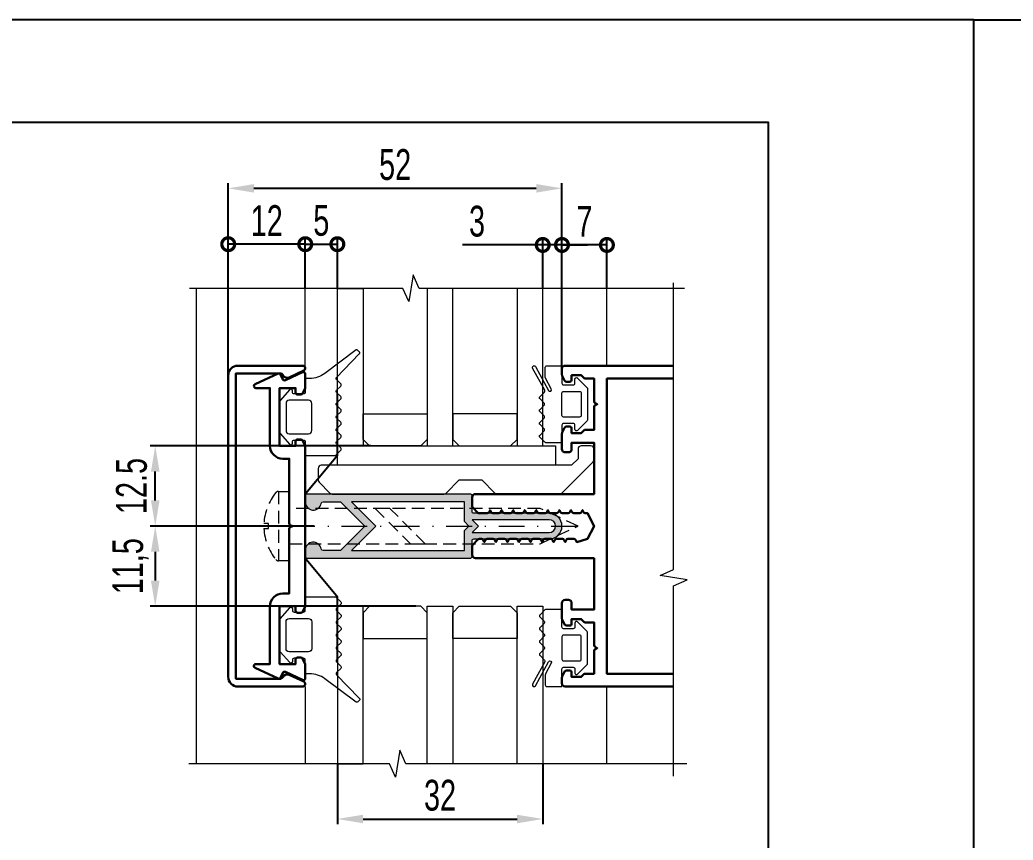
# Model space of a CAD drawing. Extents: x -37 to 8820, y -336 to 478.
# Drawn here: x 1167.1 to 1263.8, y 217.1 to 297 of the extents above; entities that cross this region are included whole.
import ezdxf

# ---------------------------------------------------------------- set-up
doc = ezdxf.new("R2010")
doc.units = 0
doc.header["$LTSCALE"] = 5
doc.linetypes.add('DASHDOT', pattern=[1, 0.5, -0.25, 0, -0.25])
doc.linetypes.add('HIDDEN', pattern=[0.375, 0.25, -0.125])
doc.layers.get('0').update_dxf_attribs({"linetype": 'CONTINUOUS', "lineweight": 30})
doc.layers.get('DEFPOINTS').update_dxf_attribs({"linetype": 'CONTINUOUS'})
for name, color, linetype, lineweight in [('1', 6, 'DASHDOT', 13), ('2', 3, 'HIDDEN', 13), ('Dimentions', 5, 'CONTINUOUS', 15), ('Glass', 5, 'CONTINUOUS', 20), ('Ал подклад', 7, 'CONTINUOUS', 20), ('Герлен', 7, 'CONTINUOUS', 60), ('Зигзаг', 1, 'CONTINUOUS', 15), ('Конструкции', 252, 'CONTINUOUS', 20), ('Подкладки', 1, 'CONTINUOUS', 20), ('Уплотнители', 1, 'CONTINUOUS', 20), ('Штриховка', 1, 'CONTINUOUS', 5)]:
    doc.layers.add(name, color=color, linetype=linetype, lineweight=lineweight)
doc.layers.add('Скрытые', color=14, linetype='CONTINUOUS', plot=False)
doc.styles.add('3', font='RUSS.SHX', dxfattribs={"width": 0.7, "height": 3})
doc.dimstyles.new('MX1_6', dxfattribs={"dimtxt": 3, "dimasz": 2.5, "dimexe": 0.5, "dimexo": 0, "dimgap": 0.8, "dimtad": 1, "dimlfac": 1.6, "dimdsep": 46, "dimtxsty": '3', "dimcen": 0, "dimclrd": 256, "dimclre": 256, "dimclrt": 256, "dimaunit": 1, "dimadec": 0, "dimazin": 0, "dimtfac": 1, "dimtmove": 0, "dimatfit": 1, "dimfxl": 1, "dimtvp": 1, "dimtolj": 1, "dimtzin": 0, "dimarcsym": 0})

# ---------------------------------------------------------------- blocks, each defined once
blk = doc.blocks.new('_DotSmall')
at = {"color": 0, "linetype": 'ByBlock', "const_width": 0.5}
blk.add_lwpolyline([(-0.0625, 0, 1), (0.0625, 0, 1)], format="xyb", close=True, dxfattribs=at)
blk = doc.blocks.new('*D671')
at = {"layer": 'DEFPOINTS', "color": 0, "linetype": 'Continuous', "transparency": 16777216}
for p in [(1187.378, 275.151), (1194.878, 270.849), (1187.378, 260.898)]:
    blk.add_point(p, dxfattribs=at)
at = {"layer": 'Dimentions', "linetype": 'Continuous', "lineweight": -2, "transparency": 16777216}
for p, q in [((1187.378, 260.898), (1187.378, 275.651)), ((1194.878, 275.151), (1187.378, 275.151)), ((1194.878, 270.849), (1194.878, 275.651))]:
    blk.add_line(p, q, dxfattribs=at)
at = {"layer": 'Dimentions', "linetype": 'Continuous', "lineweight": -2, "transparency": 16777216, "xscale": 2.5, "yscale": 2.5, "zscale": 2.5, "rotation": 180}
blk.add_blockref('_DotSmall', (1187.378, 275.151), dxfattribs=at)
at = {"layer": 'Dimentions', "linetype": 'Continuous', "lineweight": -2, "transparency": 16777216, "xscale": 2.5, "yscale": 2.5, "zscale": 2.5}
blk.add_blockref('_DotSmall', (1194.878, 275.151), dxfattribs=at)
at = {"layer": 'Dimentions', "linetype": 'Continuous', "transparency": 16777216, "insert": (1191.128, 277.451), "char_height": 3, "attachment_point": 5, "style": '3'}
blk.add_mtext('\\A1;12', dxfattribs=at)
blk = doc.blocks.new('*D672')
at = {"layer": 'DEFPOINTS', "color": 0, "linetype": 'Continuous', "transparency": 16777216}
for p in [(1219.878, 275.076), (1218.003, 270.849), (1219.878, 263.006)]:
    blk.add_point(p, dxfattribs=at)
at = {"layer": 'Dimentions', "linetype": 'Continuous', "lineweight": -2, "transparency": 16777216}
for p, q in [((1218.003, 275.076), (1210.203, 275.076)), ((1218.003, 270.849), (1218.003, 275.576)), ((1219.878, 275.076), (1218.003, 275.076)), ((1219.878, 263.006), (1219.878, 275.576)), ((1219.878, 275.076), (1222.378, 275.076))]:
    blk.add_line(p, q, dxfattribs=at)
at = {"layer": 'Dimentions', "linetype": 'Continuous', "lineweight": -2, "transparency": 16777216, "xscale": 2.5, "yscale": 2.5, "zscale": 2.5}
blk.add_blockref('_DotSmall', (1218.003, 275.076), dxfattribs=at)
at = {"layer": 'Dimentions', "linetype": 'Continuous', "lineweight": -2, "transparency": 16777216, "xscale": 2.5, "yscale": 2.5, "zscale": 2.5, "rotation": 180}
blk.add_blockref('_DotSmall', (1219.878, 275.076), dxfattribs=at)
at = {"layer": 'Dimentions', "linetype": 'Continuous', "transparency": 16777216, "insert": (1211.603, 277.376), "char_height": 3, "attachment_point": 5, "style": '3'}
blk.add_mtext('\\A1;3', dxfattribs=at)
blk = doc.blocks.new('*D673')
at = {"layer": 'DEFPOINTS', "color": 0, "linetype": 'Continuous', "transparency": 16777216}
for p in [(1187.378, 280.591), (1187.378, 271.474), (1219.878, 270.849)]:
    blk.add_point(p, dxfattribs=at)
at = {"layer": 'Dimentions', "linetype": 'Continuous', "lineweight": -2, "transparency": 16777216}
for p, q in [((1187.378, 271.474), (1187.378, 281.091)), ((1217.378, 280.591), (1189.878, 280.591)), ((1219.878, 270.849), (1219.878, 281.091))]:
    blk.add_line(p, q, dxfattribs=at)
at = {"layer": 'Dimentions', "linetype": 'Continuous', "transparency": 16777216}
for points in [[(1189.878, 281.007), (1189.878, 280.174), (1187.378, 280.591)], [(1217.378, 281.007), (1217.378, 280.174), (1219.878, 280.591)]]:
    blk.add_solid(points, dxfattribs=at)
at = {"layer": 'Dimentions', "linetype": 'Continuous', "transparency": 16777216, "insert": (1203.628, 282.891), "char_height": 3, "attachment_point": 5, "style": '3'}
blk.add_mtext('\\A1;52', dxfattribs=at)
blk = doc.blocks.new('*D674')
at = {"layer": 'DEFPOINTS', "color": 0, "linetype": 'Continuous', "transparency": 16777216}
for p in [(1198.003, 224.539), (1218.003, 224.539), (1218.003, 219.165)]:
    blk.add_point(p, dxfattribs=at)
at = {"layer": 'Dimentions', "linetype": 'Continuous', "lineweight": -2, "transparency": 16777216}
for p, q in [((1198.003, 224.539), (1198.003, 218.665)), ((1218.003, 224.539), (1218.003, 218.665)), ((1200.503, 219.165), (1215.503, 219.165))]:
    blk.add_line(p, q, dxfattribs=at)
at = {"layer": 'Dimentions', "linetype": 'Continuous', "transparency": 16777216}
for points in [[(1200.503, 219.582), (1200.503, 218.748), (1198.003, 219.165)], [(1215.503, 219.582), (1215.503, 218.748), (1218.003, 219.165)]]:
    blk.add_solid(points, dxfattribs=at)
at = {"layer": 'Dimentions', "linetype": 'Continuous', "transparency": 16777216, "insert": (1208.003, 221.465), "char_height": 3, "attachment_point": 5, "style": '3'}
blk.add_mtext('\\A1;32', dxfattribs=at)
blk = doc.blocks.new('*D675')
at = {"layer": 'DEFPOINTS', "color": 0, "linetype": 'Continuous', "transparency": 16777216}
for p in [(1198.003, 275.151), (1194.878, 270.849), (1198.003, 270.849)]:
    blk.add_point(p, dxfattribs=at)
at = {"layer": 'Dimentions', "linetype": 'Continuous', "lineweight": -2, "transparency": 16777216}
for p, q in [((1194.878, 270.849), (1194.878, 275.651)), ((1194.878, 275.151), (1198.003, 275.151)), ((1198.003, 270.849), (1198.003, 275.651))]:
    blk.add_line(p, q, dxfattribs=at)
at = {"layer": 'Dimentions', "linetype": 'Continuous', "lineweight": -2, "transparency": 16777216, "xscale": 2.5, "yscale": 2.5, "zscale": 2.5, "rotation": 180}
blk.add_blockref('_DotSmall', (1194.878, 275.151), dxfattribs=at)
at = {"layer": 'Dimentions', "linetype": 'Continuous', "lineweight": -2, "transparency": 16777216, "xscale": 2.5, "yscale": 2.5, "zscale": 2.5}
blk.add_blockref('_DotSmall', (1198.003, 275.151), dxfattribs=at)
at = {"layer": 'Dimentions', "linetype": 'Continuous', "transparency": 16777216, "insert": (1196.441, 277.451), "char_height": 3, "attachment_point": 5, "style": '3'}
blk.add_mtext('\\A1;5', dxfattribs=at)
blk = doc.blocks.new('*D676')
at = {"layer": 'DEFPOINTS', "color": 0, "linetype": 'Continuous', "transparency": 16777216}
for p in [(1219.878, 275.076), (1219.878, 270.849), (1224.253, 270.849)]:
    blk.add_point(p, dxfattribs=at)
at = {"layer": 'Dimentions', "linetype": 'Continuous', "lineweight": -2, "transparency": 16777216}
for p, q in [((1219.878, 270.849), (1219.878, 275.576)), ((1224.253, 275.076), (1219.878, 275.076)), ((1224.253, 270.849), (1224.253, 275.576))]:
    blk.add_line(p, q, dxfattribs=at)
at = {"layer": 'Dimentions', "linetype": 'Continuous', "lineweight": -2, "transparency": 16777216, "xscale": 2.5, "yscale": 2.5, "zscale": 2.5, "rotation": 180}
blk.add_blockref('_DotSmall', (1219.878, 275.076), dxfattribs=at)
at = {"layer": 'Dimentions', "linetype": 'Continuous', "lineweight": -2, "transparency": 16777216, "xscale": 2.5, "yscale": 2.5, "zscale": 2.5}
blk.add_blockref('_DotSmall', (1224.253, 275.076), dxfattribs=at)
at = {"layer": 'Dimentions', "linetype": 'Continuous', "transparency": 16777216, "insert": (1222.066, 277.376), "char_height": 3, "attachment_point": 5, "style": '3'}
blk.add_mtext('\\A1;7', dxfattribs=at)
blk = doc.blocks.new('*D658')
at = {"layer": 'DEFPOINTS', "color": 0, "linetype": 'Continuous', "transparency": 16777216}
for p in [(1180.269, 255.506), (1201.259, 255.506), (1195.737, 247.694)]:
    blk.add_point(p, dxfattribs=at)
at = {"layer": 'Dimentions', "linetype": 'Continuous', "lineweight": -2, "transparency": 16777216}
for p, q in [((1201.259, 255.506), (1179.769, 255.506)), ((1180.269, 250.194), (1180.269, 253.006)), ((1195.737, 247.694), (1179.769, 247.694))]:
    blk.add_line(p, q, dxfattribs=at)
at = {"layer": 'Dimentions', "linetype": 'Continuous', "transparency": 16777216}
for points in [[(1179.852, 253.006), (1180.686, 253.006), (1180.269, 255.506)], [(1179.852, 250.194), (1180.686, 250.194), (1180.269, 247.694)]]:
    blk.add_solid(points, dxfattribs=at)
at = {"layer": 'Dimentions', "linetype": 'Continuous', "transparency": 16777216, "insert": (1177.969, 251.6), "char_height": 3, "attachment_point": 5, "rotation": 90, "style": '3'}
blk.add_mtext('\\A1;12.5', dxfattribs=at)
blk = doc.blocks.new('*D659')
at = {"layer": 'DEFPOINTS', "color": 0, "linetype": 'Continuous', "transparency": 16777216}
for p in [(1195.737, 247.694), (1180.269, 239.881), (1205.634, 239.881)]:
    blk.add_point(p, dxfattribs=at)
at = {"layer": 'Dimentions', "linetype": 'Continuous', "lineweight": -2, "transparency": 16777216}
for p, q in [((1195.737, 247.694), (1179.769, 247.694)), ((1180.269, 245.194), (1180.269, 242.381)), ((1205.634, 239.881), (1179.769, 239.881))]:
    blk.add_line(p, q, dxfattribs=at)
at = {"layer": 'Dimentions', "linetype": 'Continuous', "transparency": 16777216}
for points in [[(1179.852, 245.194), (1180.686, 245.194), (1180.269, 247.694)], [(1179.852, 242.381), (1180.686, 242.381), (1180.269, 239.881)]]:
    blk.add_solid(points, dxfattribs=at)
at = {"layer": 'Dimentions', "linetype": 'Continuous', "transparency": 16777216, "insert": (1177.862, 243.788), "char_height": 3, "attachment_point": 5, "rotation": 90, "style": '3'}
blk.add_mtext('\\A1;11,5', dxfattribs=at)

msp = doc.modelspace()

# ---------------------------------------------------------------- hatches: boundary and pattern name
at = {"layer": 'Штриховка'}
h = msp.add_hatch(color=256, dxfattribs=at)
h.paths.add_polyline_path([(1196.6154, 250.0688), (1198.3156, 250.0688), (1199.1906, 249.1938), (1200.2512, 249.1938), (1199.3762, 250.0688), (1210.3781, 250.0688), (1210.3781, 249.1938), (1211.1281, 249.1938), (1211.1281, 250.6313, 0.4142136), (1210.9406, 250.8188), (1195.0656, 250.8188, 0.4142136), (1194.8781, 250.6313), (1194.8781, 250.0376, 0.9221128), (1196.4303, 249.9116, -0.3675232)])
h.paths.add_polyline_path([(1211.1281, 246.1938), (1210.3781, 246.1938), (1210.3781, 245.3188), (1199.3762, 245.3188), (1200.2512, 246.1938), (1199.1906, 246.1938), (1198.3156, 245.3188), (1196.6154, 245.3188, -0.3675232), (1196.4303, 245.4761, 0.9221128), (1194.8781, 245.3501), (1194.8781, 244.7563, 0.4142136), (1195.0656, 244.5688), (1210.9406, 244.5688, 0.4142136), (1211.1281, 244.7563)])
h.paths.add_polyline_path([(1201.7512, 247.6938), (1200.6906, 247.6938), (1199.1906, 246.1938), (1200.2512, 246.1938)])
h.paths.add_polyline_path([(1200.2512, 249.1938), (1199.1906, 249.1938), (1200.6906, 247.6938), (1201.7512, 247.6938)])
h.paths.add_polyline_path([(1219.4811, 248.6076), (1218.7797, 248.9346, 0.0304189), (1218.6281, 248.9438), (1215.6281, 248.9438), (1215.4002, 248.9438, -0.0283601), (1215.379, 248.945, 0.0024178), (1215.3781, 248.9438), (1211.2843, 248.9438, -0.4142136), (1211.1281, 249.1001), (1211.1281, 249.1938), (1210.3781, 249.1938), (1210.3781, 248.1332), (1210.8174, 247.6938), (1211.7531, 247.6938), (1211.1281, 248.3188), (1218.6281, 248.3188, -0.4142136), (1219.2531, 247.6938), (1219.8781, 247.6938, 0.2078608)])
h.paths.add_polyline_path([(1219.8781, 247.6938), (1219.2531, 247.6938, -0.4142136), (1218.6281, 247.0688), (1211.1281, 247.0688), (1211.7531, 247.6938), (1210.8174, 247.6938), (1210.3781, 247.2545), (1210.3781, 246.1938), (1211.1281, 246.1938), (1211.1281, 246.2876, -0.4142136), (1211.2843, 246.4438), (1215.3781, 246.4438), (1215.4184, 246.4438, -0.1989758), (1215.5511, 246.3889, 0.1550132), (1215.6281, 246.4438), (1218.6281, 246.4438, 0.0304189), (1218.7797, 246.4531), (1219.4811, 246.7801, 0.2078608)])

# ---------------------------------------------------------------- linework, layer by layer
for points in [[(1187.3781, 233.0063), (1187.3781, 262.3813, -0.4142136), (1188.3156, 263.3188), (1194.6281, 263.3188, -0.8025849), (1194.7337, 262.8422), (1193.2971, 262.1723, -0.4015594), (1192.724, 262.3669, 0.2797393), (1192.3914, 262.5688), (1188.1281, 262.5688), (1188.1281, 232.8188), (1192.3914, 232.8188, 0.2797393), (1192.724, 233.0207, -0.4015594), (1193.2971, 233.2153), (1194.7337, 232.5454, -0.8025849), (1194.6281, 232.0688), (1188.3156, 232.0688, -0.4142136)], [(1194.8781, 255.4621, 0.1164338), (1194.8583, 255.5459), (1194.6174, 256.0277, 0.284079), (1194.4497, 256.1313), (1194.1281, 256.1313, 0.4142136), (1193.9406, 255.9438), (1193.9406, 255.5063), (1192.3781, 255.5063), (1192.3781, 261.1313), (1193.9406, 261.1313), (1193.9406, 260.6938, 0.4142136), (1194.1281, 260.5063), (1194.4497, 260.5063, 0.284079), (1194.6174, 260.61), (1194.8583, 261.0917, 0.1164338), (1194.8781, 261.1756), (1194.8781, 262.5063, 0.5486188), (1194.6113, 262.6763), (1192.9425, 261.8981, -0.4142136), (1192.6933, 261.9888), (1192.4733, 262.4606, 0.4142136), (1192.2241, 262.5513), (1189.9863, 261.5077, 0.2914734), (1189.8781, 261.3378), (1189.8781, 261.3188, 0.4142136), (1190.0656, 261.1313), (1191.4406, 261.1313), (1191.4406, 255.5063, 0.4142136), (1192.6906, 254.2563), (1193.3156, 254.2563), (1193.3156, 247.9659, 0.284079), (1193.4192, 247.7982), (1193.6281, 247.6938), (1193.4192, 247.5894, 0.284079), (1193.3156, 247.4217), (1193.3156, 241.1313), (1192.6906, 241.1313, 0.4142136), (1191.4406, 239.8813), (1191.4406, 234.2563), (1190.0656, 234.2563, 0.4142136), (1189.8781, 234.0688), (1189.8781, 234.0498, 0.2914734), (1189.9863, 233.8799), (1192.2241, 232.8364, 0.4142136), (1192.4733, 232.9271), (1192.6933, 233.3989, -0.4142136), (1192.9425, 233.4896), (1194.6113, 232.7114, 0.5486188), (1194.8781, 232.8813), (1194.8781, 234.2121, 0.1164338), (1194.8583, 234.2959), (1194.6174, 234.7777, 0.284079), (1194.4497, 234.8813), (1194.1281, 234.8813, 0.4142136), (1193.9406, 234.6938), (1193.9406, 234.2563), (1192.3781, 234.2563), (1192.3781, 239.8813), (1193.9406, 239.8813), (1193.9406, 239.4438, 0.4142136), (1194.1281, 239.2563), (1194.4497, 239.2563, 0.284079), (1194.6174, 239.36), (1194.8583, 239.8417, 0.1164338), (1194.8781, 239.9256)]]:
    msp.add_lwpolyline(points, format="xyb", close=True)
msp.add_lwpolyline([(1230.7432, 232.0688), (1220.1906, 232.0688, -0.4142136), (1219.8781, 232.3813), (1219.8781, 232.9621, -0.1164338), (1219.8979, 233.0459), (1220.1387, 233.5277, -0.284079), (1220.3065, 233.6313), (1220.6281, 233.6313, -0.4142136), (1220.8156, 233.4438), (1220.8156, 233.0063), (1221.7531, 233.0063), (1222.0107, 233.2639, -0.1989124), (1222.1432, 233.3188), (1223.0031, 233.3188), (1223.0031, 235.5467, -0.284079), (1223.1067, 235.7144), (1223.3156, 235.8188), (1223.1067, 235.9232, -0.284079), (1223.0031, 236.0909), (1223.0031, 238.3188), (1222.1432, 238.3188, -0.1989124), (1222.0107, 238.3737), (1221.7531, 238.6313), (1220.8156, 238.6313), (1220.8156, 238.1938, -0.4142136), (1220.6281, 238.0063), (1220.3065, 238.0063, -0.284079), (1220.1387, 238.11), (1219.8979, 238.5917, -0.1164338), (1219.8781, 238.6756), (1219.8781, 240.1938, -0.4142136), (1220.1906, 240.5063), (1220.5031, 240.5063, -0.4142136), (1220.8156, 240.1938), (1220.8156, 239.5688), (1223.0031, 239.5688), (1223.0031, 244.5688), (1211.4406, 244.5688, -0.4142136), (1211.1281, 244.8813), (1211.1281, 245.7412, -0.1989124), (1211.183, 245.8737), (1211.6982, 246.3889, -0.1989124), (1211.8307, 246.4438), (1212.0434, 246.4438, -0.284079), (1212.2111, 246.3402), (1212.3156, 246.1313), (1212.42, 246.3402, -0.284079), (1212.5877, 246.4438), (1213.1684, 246.4438, -0.284079), (1213.3361, 246.3402), (1213.4406, 246.1313), (1213.545, 246.3402, -0.284079), (1213.7127, 246.4438), (1214.2934, 246.4438, -0.284079), (1214.4611, 246.3402), (1214.5656, 246.1313), (1214.67, 246.3402, -0.284079), (1214.8377, 246.4438), (1215.4184, 246.4438, -0.284079), (1215.5861, 246.3402), (1215.6906, 246.1313), (1215.795, 246.3402, -0.284079), (1215.9627, 246.4438), (1216.5434, 246.4438, -0.284079), (1216.7111, 246.3402), (1216.8156, 246.1313), (1216.92, 246.3402, -0.284079), (1217.0877, 246.4438), (1217.6684, 246.4438, -0.284079), (1217.8361, 246.3402), (1217.9406, 246.1313), (1218.045, 246.3402, -0.284079), (1218.2127, 246.4438), (1218.7934, 246.4438, -0.284079), (1218.9611, 246.3402), (1219.0656, 246.1313), (1219.17, 246.3402, -0.284079), (1219.3377, 246.4438), (1219.9184, 246.4438, -0.284079), (1220.0861, 246.3402), (1220.1906, 246.1313), (1220.295, 246.3402, -0.284079), (1220.4627, 246.4438), (1221.0434, 246.4438, -0.284079), (1221.2111, 246.3402), (1221.3156, 246.1313), (1222.3781, 246.4438), (1223.0031, 247.6938), (1222.3781, 248.9438), (1222.1502, 248.9438, -0.284079), (1221.9825, 249.0475), (1221.8781, 249.2563), (1221.7736, 249.0475, -0.284079), (1221.6059, 248.9438), (1221.0252, 248.9438, -0.284079), (1220.8575, 249.0475), (1220.7531, 249.2563), (1220.6486, 249.0475, -0.284079), (1220.4809, 248.9438), (1219.9002, 248.9438, -0.284079), (1219.7325, 249.0475), (1219.6281, 249.2563), (1219.5236, 249.0475, -0.284079), (1219.3559, 248.9438), (1218.7752, 248.9438, -0.284079), (1218.6075, 249.0475), (1218.5031, 249.2563), (1218.3986, 249.0475, -0.284079), (1218.2309, 248.9438), (1217.6502, 248.9438, -0.284079), (1217.4825, 249.0475), (1217.3781, 249.2563), (1217.2736, 249.0475, -0.284079), (1217.1059, 248.9438), (1216.5252, 248.9438, -0.284079), (1216.3575, 249.0475), (1216.2531, 249.2563), (1216.1486, 249.0475, -0.284079), (1215.9809, 248.9438), (1215.4002, 248.9438, -0.284079), (1215.2325, 249.0475), (1215.1281, 249.2563), (1215.0236, 249.0475, -0.284079), (1214.8559, 248.9438), (1214.2752, 248.9438, -0.284079), (1214.1075, 249.0475), (1214.0031, 249.2563), (1213.8986, 249.0475, -0.284079), (1213.7309, 248.9438), (1213.1502, 248.9438, -0.284079), (1212.9825, 249.0475), (1212.8781, 249.2563), (1212.7736, 249.0475, -0.284079), (1212.6059, 248.9438), (1211.8307, 248.9438, -0.1989124), (1211.6982, 248.9987), (1211.183, 249.5139, -0.1989124), (1211.1281, 249.6465), (1211.1281, 250.5063, -0.4142136), (1211.4406, 250.8188), (1223.0031, 250.8188), (1223.0031, 255.8188), (1220.8156, 255.8188), (1220.8156, 255.1938, -0.4142136), (1220.5031, 254.8813), (1220.1906, 254.8813, -0.4142136), (1219.8781, 255.1938), (1219.8781, 256.7121, -0.1164338), (1219.8979, 256.7959), (1220.1387, 257.2777, -0.284079), (1220.3065, 257.3813), (1220.6281, 257.3813, -0.4142136), (1220.8156, 257.1938), (1220.8156, 256.7563), (1221.7531, 256.7563), (1222.0107, 257.0139, -0.1989124), (1222.1432, 257.0688), (1223.0031, 257.0688), (1223.0031, 259.2967, -0.284079), (1223.1067, 259.4644), (1223.3156, 259.5688), (1223.1067, 259.6732, -0.284079), (1223.0031, 259.8409), (1223.0031, 262.0688), (1222.1432, 262.0688, -0.1989124), (1222.0107, 262.1237), (1221.7531, 262.3813), (1220.8156, 262.3813), (1220.8156, 261.9438, -0.4142136), (1220.6281, 261.7563), (1220.3065, 261.7563, -0.284079), (1220.1387, 261.86), (1219.8979, 262.3417, -0.1164338), (1219.8781, 262.4256), (1219.8781, 263.0063, -0.4142136), (1220.1906, 263.3188), (1230.7432, 263.3188)], format="xyb")
msp.add_lwpolyline([(1230.7432, 233.3188), (1224.2531, 233.3188), (1224.2531, 262.0688), (1230.7432, 262.0688)])
at = {"layer": '1'}
msp.add_line((1193.3156, 247.6938), (1221.4406, 247.6938), dxfattribs=at)
at = {"layer": '2'}
msp.add_line((1192.2595, 251.0688), (1192.2595, 244.3188), dxfattribs=at)
msp.add_lwpolyline([(1190.8527, 247.9394, -0.1618489), (1192.0185, 250.9552, -0.2238875), (1192.2595, 251.0688), (1193.3156, 251.0688), (1193.3156, 244.3188), (1192.2595, 244.3188, -0.2238875), (1192.0185, 244.4325, -0.1618489), (1190.8527, 247.4482), (1191.2904, 247.4482), (1191.2904, 247.9394)], format="xyb", close=True, dxfattribs=at)
for points in [[(1193.3156, 245.9751), (1217.7547, 245.9751), (1221.4406, 247.6938), (1217.7547, 249.4126), (1193.3156, 249.4126)], [(1201.694, 249.4126), (1205.1315, 245.9751), (1206.5638, 245.9751), (1203.1263, 249.4126)]]:
    msp.add_lwpolyline(points, close=True, dxfattribs=at)
at = {"layer": 'Glass'}
for points in [[(1200.5031, 270.8491), (1200.5031, 255.5063), (1198.0031, 255.5063), (1198.0031, 270.8491)], [(1206.7531, 270.8491), (1206.7531, 255.5063), (1209.2531, 255.5063), (1209.2531, 270.8491)], [(1215.5031, 270.8491), (1215.5031, 255.5063), (1218.0031, 255.5063), (1218.0031, 270.8491)], [(1206.1281, 255.5063), (1201.1281, 255.5063), (1200.5031, 256.1313), (1200.5031, 258.6313), (1206.7531, 258.6313), (1206.7531, 256.1313)], [(1209.8781, 255.5063), (1214.8781, 255.5063), (1215.5031, 256.1313), (1215.5031, 258.6313), (1209.2531, 258.6313), (1209.2531, 256.1313)], [(1200.5031, 224.5386), (1200.5031, 239.8813), (1198.0031, 239.8813), (1198.0031, 224.5386)], [(1206.1281, 239.8813), (1201.1281, 239.8813), (1200.5031, 239.2563), (1200.5031, 236.7563), (1206.7531, 236.7563), (1206.7531, 239.2563)], [(1206.7531, 224.5386), (1206.7531, 239.8813), (1209.2531, 239.8813), (1209.2531, 224.5386)], [(1209.8781, 239.8813), (1214.8781, 239.8813), (1215.5031, 239.2563), (1215.5031, 236.7563), (1209.2531, 236.7563), (1209.2531, 239.2563)], [(1215.5031, 224.5386), (1215.5031, 239.8813), (1218.0031, 239.8813), (1218.0031, 224.5386)]]:
    msp.add_lwpolyline(points, close=True, dxfattribs=at)
at = {"layer": 'Ал подклад'}
msp.add_lwpolyline([(1213.5755, 250.8188), (1219.6414, 250.8188, 0.1989124), (1219.8624, 250.9103), (1222.9115, 253.9595, 0.1989124), (1223.0031, 254.1805), (1223.0031, 255.1938, 0.4142136), (1222.6906, 255.5063), (1221.7531, 255.5063, 0.4142136), (1221.4406, 255.1938), (1221.4406, 254.2563), (1220.8156, 253.6313), (1196.4406, 253.6313, 0.4142136), (1196.1281, 253.3188), (1196.1281, 252.1983, 0.1989124), (1196.2196, 251.9773), (1197.2865, 250.9103, 0.1989124), (1197.5075, 250.8188), (1208.3692, 250.8188, 0.1989124), (1208.5902, 250.9103), (1209.8781, 252.1983), (1212.0666, 252.1983), (1213.3545, 250.9103, 0.1989124)], format="xyb", close=True, dxfattribs=at)
at = {"layer": 'Герлен', "ltscale": 2, "const_width": 0.1875}
msp.add_lwpolyline([(1198.0031, 260.6313), (1198.0031, 254.5688), (1194.8781, 250.8188), (1194.8781, 244.5688), (1198.0031, 240.8188), (1198.0031, 234.7563)], dxfattribs=at)
at = {"layer": 'Зигзаг'}
for points in [[(1231.8037, 270.8491), (1205.9659, 270.8491), (1205.3851, 272.1669), (1204.9495, 269.5542), (1204.367, 270.8491), (1183.6114, 270.8491)], [(1230.7432, 223.3421), (1230.7432, 241.867), (1232.0611, 242.4479), (1229.4484, 242.8835), (1230.7432, 243.466), (1230.7432, 271.3926)], [(1232.0239, 224.5386), (1204.6806, 224.5386), (1204.0997, 225.8565), (1203.6641, 223.2438), (1203.0816, 224.5386), (1183.5526, 224.5386)]]:
    msp.add_lwpolyline(points, dxfattribs=at)
at = {"layer": 'Конструкции'}
for p, q in [((1194.8781, 263.3188), (1194.8781, 270.8491)), ((1224.2531, 263.3188), (1224.2531, 270.8491)), ((1194.8781, 232.0688), (1194.8781, 224.5386)), ((1224.2531, 224.5386), (1224.2531, 232.0688))]:
    msp.add_line(p, q, dxfattribs=at)
msp.add_lwpolyline([(1184.2531, 270.8491), (1184.2531, 224.5386)], dxfattribs=at)
at = {"layer": 'Подкладки'}
msp.add_lwpolyline([(1198.0031, 253.6313), (1198.0031, 255.5063), (1219.2531, 255.5063), (1219.2531, 253.6313)], close=True, dxfattribs=at)
at = {"layer": 'Скрытые', "linetype": 'Continuous'}
for points in [[(1260, 297), (1050, 297), (1050, 0), (1260, 0)], [(1260, 297), (1470, 297), (1470, 0), (1260, 0)], [(1240, 10), (1240, 287), (1075, 287), (1075, 10)]]:
    msp.add_lwpolyline(points, close=True, dxfattribs=at)
at = {"layer": 'Уплотнители'}
for points in [[(1193.6281, 255.9126, -0.4142136), (1193.7843, 256.0688), (1194.7218, 256.0688, -0.4142136), (1194.8781, 255.9126), (1194.8781, 254.5688), (1197.766, 254.5688, 0.1989124), (1197.8544, 254.6054), (1198.3323, 255.0833, 0.4142136), (1198.3323, 255.3043), (1197.9283, 255.7083, -0.4142136), (1197.9283, 255.9293), (1198.3323, 256.3333, 0.4142136), (1198.3323, 256.5543), (1197.9283, 256.9583, -0.4142136), (1197.9283, 257.1793), (1198.3323, 257.5833, 0.4142136), (1198.3323, 257.8043), (1197.9283, 258.2083, -0.4142136), (1197.9283, 258.4293), (1198.3323, 258.8333, 0.4142136), (1198.3323, 259.0543), (1197.9283, 259.4583, -0.4142136), (1197.9283, 259.6793), (1198.3323, 260.0833, 0.4142136), (1198.3323, 260.3043), (1197.9283, 260.7083, -0.4142136), (1197.9283, 260.9293), (1198.3323, 261.3333, 0.4142136), (1198.3323, 261.5543), (1197.9283, 261.9583, -0.4142136), (1197.9283, 262.1793), (1200.1426, 264.4583, 0.4142136), (1200.1426, 264.6793), (1200.0113, 264.8106, 0.2925382), (1199.8468, 264.8468), (1196.7936, 262.566, -0.1617878), (1195.2974, 262.0688), (1194.8781, 262.0688), (1194.8781, 260.7251, -0.4142136), (1194.7218, 260.5688), (1193.7843, 260.5688, -0.4142136), (1193.6281, 260.7251), (1193.6281, 260.8813, 0.6685867), (1193.3612, 260.9917), (1192.4237, 259.9271, 0.1986192), (1192.3781, 259.8167), (1192.3781, 256.8209, 0.1986192), (1192.4237, 256.7106), (1193.3612, 255.646, 0.6685867), (1193.6281, 255.7563)], [(1218.8389, 261.0496), (1218.272, 262.0946, -0.1249127), (1218.2531, 262.1691), (1218.2531, 263.1626, -0.4142136), (1218.4093, 263.3188), (1219.8781, 263.3188), (1219.8781, 261.6001, 0.4142136), (1220.0343, 261.4438), (1220.9718, 261.4438, 0.4142136), (1221.1281, 261.6001), (1221.1281, 262.0063, -0.6685867), (1221.3949, 262.1167), (1222.3324, 261.1771, -0.1986192), (1222.3781, 261.0667), (1222.3781, 258.0709, -0.1986192), (1222.3324, 257.9606), (1221.3949, 257.021, -0.6685867), (1221.1281, 257.1313), (1221.1281, 257.5376, 0.4142136), (1220.9718, 257.6938), (1220.0343, 257.6938, 0.4142136), (1219.8781, 257.5376), (1219.8781, 255.8188), (1218.3178, 255.8188, -0.1989124), (1218.2073, 255.8646), (1217.7386, 256.3333, -0.4142136), (1217.7386, 256.5543), (1218.1426, 256.9583, 0.4142136), (1218.1426, 257.1793), (1217.7386, 257.5833, -0.4142136), (1217.7386, 257.8043), (1218.1426, 258.2083, 0.4142136), (1218.1426, 258.4293), (1217.7386, 258.8333, -0.4142136), (1217.7386, 259.0543), (1218.1426, 259.4583, 0.4142136), (1218.1426, 259.6793), (1217.7386, 260.0833, -0.4142136), (1217.7386, 260.3043), (1218.1706, 260.7363, 0.3320761), (1218.1975, 260.9213), (1217.022, 263.0881, -1), (1217.2967, 263.2371), (1218.5643, 260.9006, 1)], [(1221.7531, 260.6626), (1221.7531, 258.4751, -0.4142136), (1221.5968, 258.3188), (1220.0343, 258.3188, -0.4142136), (1219.8781, 258.4751), (1219.8781, 260.6626, -0.4142136), (1220.0343, 260.8188), (1221.5968, 260.8188, -0.4142136)], [(1193.0031, 259.6313), (1193.0031, 257.0063, 0.4142136), (1193.3156, 256.6938), (1195.1906, 256.6938, 0.4142136), (1195.5031, 257.0063), (1195.5031, 259.6313, 0.4142136), (1195.1906, 259.9438), (1193.3156, 259.9438, 0.4142136)], [(1211.1281, 244.7563), (1211.1281, 246.2876, -0.4142136), (1211.2843, 246.4438), (1215.3781, 246.4438, 0.5), (1215.6281, 246.4438), (1218.6281, 246.4438, 1), (1218.6281, 248.9438), (1215.6281, 248.9438, 0.5), (1215.3781, 248.9438), (1211.2843, 248.9438, -0.4142136), (1211.1281, 249.1001), (1211.1281, 250.6313, 0.4142136), (1210.9406, 250.8188), (1195.0656, 250.8188, 0.4142136), (1194.8781, 250.6313), (1194.8781, 250.0376, 0.9221128), (1196.4303, 249.9116, -0.3675232), (1196.6154, 250.0688), (1198.3156, 250.0688), (1200.6906, 247.6938), (1198.3156, 245.3188), (1196.6154, 245.3188, -0.3675232), (1196.4303, 245.4761, 0.9221128), (1194.8781, 245.3501), (1194.8781, 244.7563, 0.4142136), (1195.0656, 244.5688), (1210.9406, 244.5688, 0.4142136)], [(1211.7531, 247.6938), (1211.1281, 247.0688), (1218.6281, 247.0688, 1), (1218.6281, 248.3188), (1211.1281, 248.3188), (1211.7531, 247.6938)], [(1193.6281, 239.4751, 0.4142136), (1193.7843, 239.3188), (1194.7218, 239.3188, 0.4142136), (1194.8781, 239.4751), (1194.8781, 240.8188), (1197.766, 240.8188, -0.1989124), (1197.8544, 240.7822), (1198.3323, 240.3043, -0.4142136), (1198.3323, 240.0833), (1197.9283, 239.6793, 0.4142136), (1197.9283, 239.4583), (1198.3323, 239.0543, -0.4142136), (1198.3323, 238.8333), (1197.9283, 238.4293, 0.4142136), (1197.9283, 238.2083), (1198.3323, 237.8043, -0.4142136), (1198.3323, 237.5833), (1197.9283, 237.1793, 0.4142136), (1197.9283, 236.9583), (1198.3323, 236.5543, -0.4142136), (1198.3323, 236.3333), (1197.9283, 235.9293, 0.4142136), (1197.9283, 235.7083), (1198.3323, 235.3043, -0.4142136), (1198.3323, 235.0833), (1197.9283, 234.6793, 0.4142136), (1197.9283, 234.4583), (1198.3323, 234.0543, -0.4142136), (1198.3323, 233.8333), (1197.9283, 233.4293, 0.4142136), (1197.9283, 233.2083), (1200.1426, 230.9293, -0.4142136), (1200.1426, 230.7083), (1200.0113, 230.577, -0.2925382), (1199.8468, 230.5409), (1196.7936, 232.8217, 0.1617878), (1195.2974, 233.3188), (1194.8781, 233.3188), (1194.8781, 234.6626, 0.4142136), (1194.7218, 234.8188), (1193.7843, 234.8188, 0.4142136), (1193.6281, 234.6626), (1193.6281, 234.5063, -0.6685867), (1193.3612, 234.396), (1192.4237, 235.4606, -0.1986192), (1192.3781, 235.5709), (1192.3781, 238.5667, -0.1986192), (1192.4237, 238.6771), (1193.3612, 239.7417, -0.6685867), (1193.6281, 239.6313)], [(1218.8389, 234.3381), (1218.272, 233.293, 0.1249127), (1218.2531, 233.2185), (1218.2531, 232.2251, 0.4142136), (1218.4093, 232.0688), (1219.8781, 232.0688), (1219.8781, 233.7876, -0.4142136), (1220.0343, 233.9438), (1220.9718, 233.9438, -0.4142136), (1221.1281, 233.7876), (1221.1281, 233.3813, 0.6685867), (1221.3949, 233.271), (1222.3324, 234.2106, 0.1986192), (1222.3781, 234.3209), (1222.3781, 237.3167, 0.1986192), (1222.3324, 237.4271), (1221.3949, 238.3667, 0.6685867), (1221.1281, 238.2563), (1221.1281, 237.8501, -0.4142136), (1220.9718, 237.6938), (1220.0343, 237.6938, -0.4142136), (1219.8781, 237.8501), (1219.8781, 239.5688), (1218.3178, 239.5688, 0.1989124), (1218.2073, 239.5231), (1217.7386, 239.0543, 0.4142136), (1217.7386, 238.8333), (1218.1426, 238.4293, -0.4142136), (1218.1426, 238.2083), (1217.7386, 237.8043, 0.4142136), (1217.7386, 237.5833), (1218.1426, 237.1793, -0.4142136), (1218.1426, 236.9583), (1217.7386, 236.5543, 0.4142136), (1217.7386, 236.3333), (1218.1426, 235.9293, -0.4142136), (1218.1426, 235.7083), (1217.7386, 235.3043, 0.4142136), (1217.7386, 235.0833), (1218.1706, 234.6513, -0.3320761), (1218.1975, 234.4663), (1217.022, 232.2996, 1), (1217.2967, 232.1506), (1218.5643, 234.4871, -1)], [(1193.0031, 235.7563), (1193.0031, 238.3813, -0.4142136), (1193.3156, 238.6938), (1195.1906, 238.6938, -0.4142136), (1195.5031, 238.3813), (1195.5031, 235.7563, -0.4142136), (1195.1906, 235.4438), (1193.3156, 235.4438, -0.4142136)], [(1221.7531, 234.7251), (1221.7531, 236.9126, 0.4142136), (1221.5968, 237.0688), (1220.0343, 237.0688, 0.4142136), (1219.8781, 236.9126), (1219.8781, 234.7251, 0.4142136), (1220.0343, 234.5688), (1221.5968, 234.5688, 0.4142136)]]:
    msp.add_lwpolyline(points, format="xyb", close=True, dxfattribs=at)
msp.add_lwpolyline([(1210.3781, 247.2545), (1210.8174, 247.6938), (1210.3781, 248.1332), (1210.3781, 250.0688), (1199.3762, 250.0688), (1201.7512, 247.6938), (1199.3762, 245.3188), (1210.3781, 245.3188)], close=True, dxfattribs=at)

# ---------------------------------------------------------------- dimensions: what is measured, and where the dimension line sits
at = {"layer": 'Dimentions', "linetype": 'Continuous'}
for base, p1, p2, picture, middle in [((1187.3781, 280.5906), (1219.8781, 270.8491), (1187.3781, 271.4741), '*D673', (1203.6281, 282.8906)), ((1218.0031, 219.165), (1198.0031, 224.5386), (1218.0031, 224.5386), '*D674', (1208.0031, 221.465))]:
    dim = msp.add_linear_dim(base=base, p1=p1, p2=p2, dimstyle='MX1_6', dxfattribs=at)
    dim.commit()
    dim.dimension.update_dxf_attribs({"geometry": picture, "text_midpoint": middle})
for base, p1, p2, picture, middle in [((1187.3781, 275.1511), (1194.8781, 270.8491), (1187.3781, 260.8983), '*D671', (1191.1281, 277.4511)), ((1198.0031, 275.1511), (1194.8781, 270.8491), (1198.0031, 270.8491), '*D675', (1196.4406, 277.4511)), ((1219.8781, 275.0759), (1224.2531, 270.8491), (1219.8781, 270.8491), '*D676', (1222.0656, 277.3759))]:
    dim = msp.add_linear_dim(base=base, p1=p1, p2=p2, dimstyle='MX1_6', override={"dimdec": 0, "dimblk1": 'DotSmall', "dimblk2": 'DotSmall', "dimsah": 1}, dxfattribs=at)
    dim.commit()
    dim.dimension.update_dxf_attribs({"geometry": picture, "text_midpoint": middle})
dim = msp.add_linear_dim(base=(1219.8781, 275.0759), p1=(1218.0031, 270.8491), p2=(1219.8781, 263.0063), dimstyle='MX1_6', override={"dimdec": 0, "dimblk1": 'DotSmall', "dimblk2": 'DotSmall', "dimsah": 1}, dxfattribs=at)
dim.commit()
dim.dimension.update_dxf_attribs({"geometry": '*D672', "text_midpoint": (1211.6031, 275.0759), "dimtype": 160})
dim = msp.add_linear_dim(base=(1180.2689, 255.5063), p1=(1195.7373, 247.6938), p2=(1201.2589, 255.5063), angle=90, dimstyle='MX1_6', dxfattribs=at)
dim.commit()
dim.dimension.update_dxf_attribs({"geometry": '*D658', "text_midpoint": (1180.2689, 251.6001), "dimtype": 160})
dim = msp.add_linear_dim(base=(1180.2689, 239.8813), p1=(1195.7373, 247.6938), p2=(1205.6339, 239.8813), angle=90, text='11,5', dimstyle='MX1_6', dxfattribs=at)
dim.commit()
dim.dimension.update_dxf_attribs({"geometry": '*D659', "text_midpoint": (1177.8617, 243.7876)})

doc.saveas('drawing.dxf')
